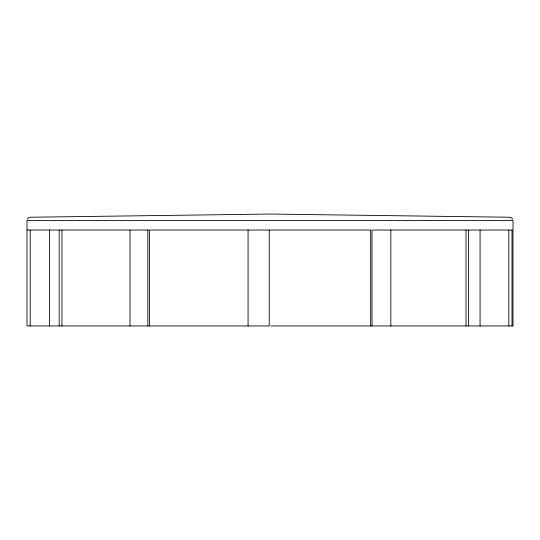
<?xml version="1.0" encoding="UTF-8"?>
<svg xmlns="http://www.w3.org/2000/svg" width="540" height="540" viewBox="0 0 540 540"><rect width="100%" height="100%" fill="white"/><g stroke="black" fill="none" stroke-linecap="round" stroke-linejoin="round"><path stroke-width="0.81" d="M27.257 219.226L28.613 217.688L30.2 217.242L270 214.049L509.8 217.242L511.387 217.688L512.744 219.226M27 230.033L148.5 230.033M512.075 230.033L372.006 230.033L372.006 325.951M270.756 325.951L513 325.951L513 220.441L27 220.441L27 325.951L269.244 325.951L269.244 230.033M512.008 230.033L512.008 325.951M508.822 230.033L508.822 325.951M480.067 230.033L480.067 325.951M468.619 230.033L468.619 325.951M466 230.033L466 325.951M390.845 230.033L390.845 325.951M370.663 325.951L370.663 230.033L149.452 230.033L149.452 325.951M248.069 230.033L248.069 325.951M147.845 230.033L147.845 325.951M129.998 230.033L129.998 325.951M61.952 230.033L61.952 325.951M59.177 230.033L59.177 325.951M49.451 230.033L49.451 325.951M30.2 230.033L30.2 325.951"/></g></svg>
